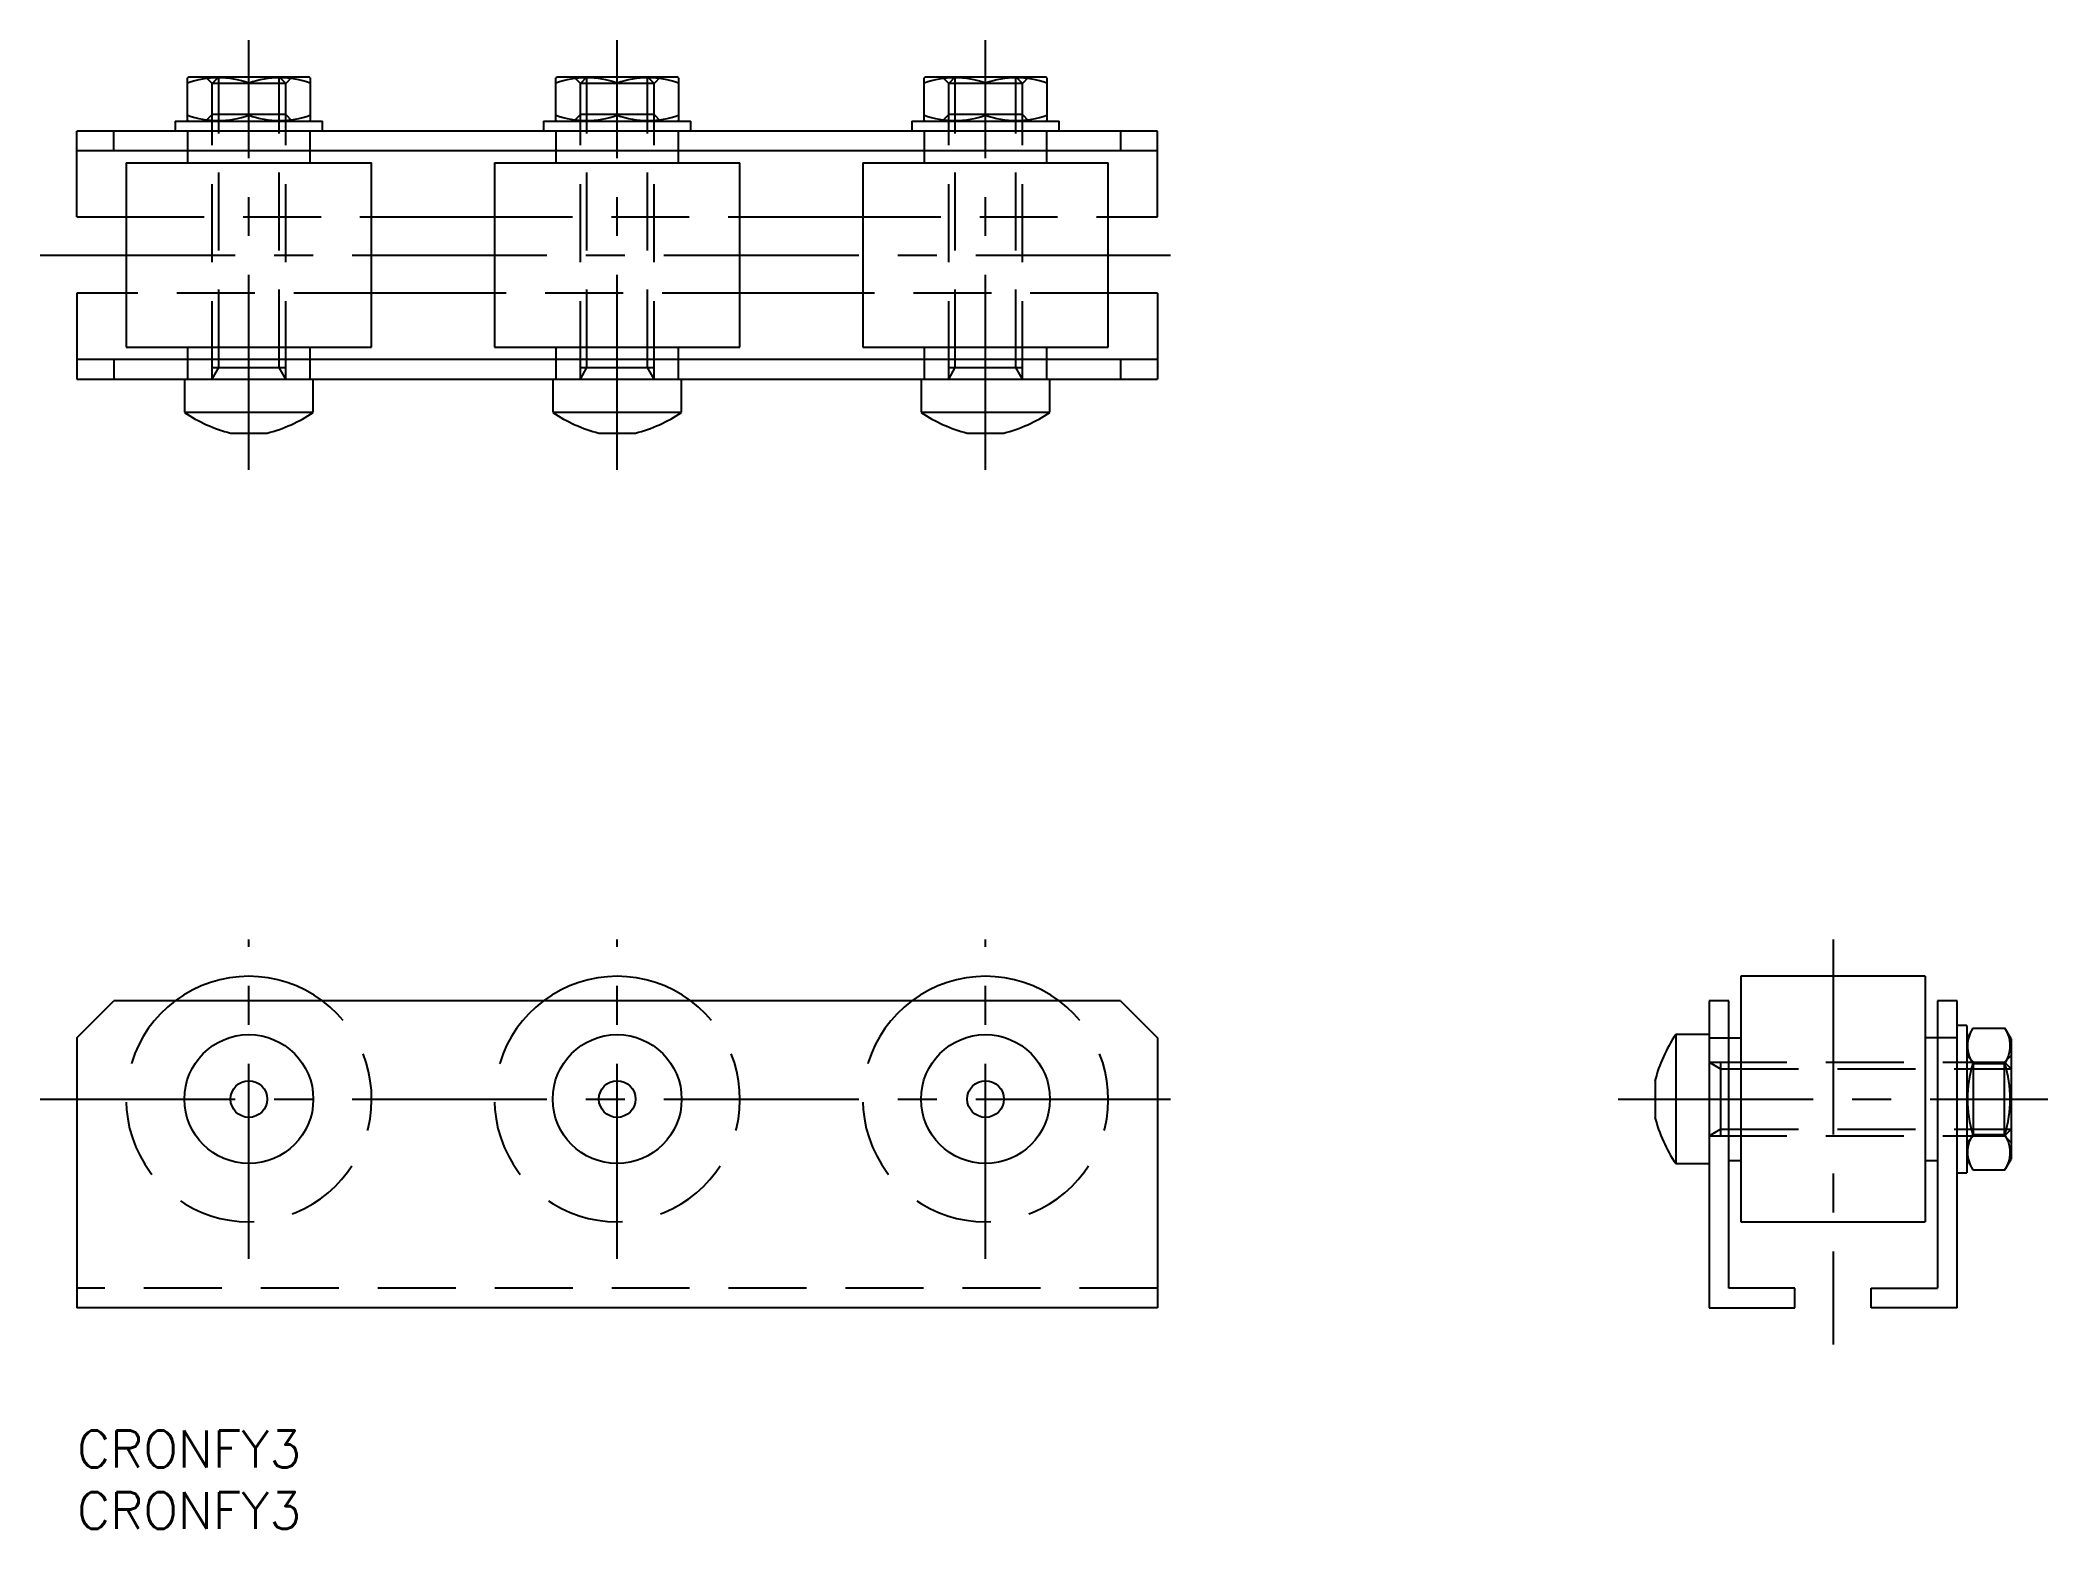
# Model space of a CAD drawing. Extents: x -3 to 161, y -8 to 113.
import ezdxf

# ---------------------------------------------------------------- set-up
doc = ezdxf.new("R2010")
doc.units = 0
doc.header["$LTSCALE"] = 0.5
doc.linetypes.add('CENTER', pattern=[50.8, 31.75, -6.35, 6.35, -6.35])
doc.linetypes.add('DASHED', pattern=[19.05, 12.7, -6.35])
for name, color, linetype in [('MSM_CENTER', 1, 'CENTER'), ('MSM_CONTINUOUS', 7, 'CONTINUOUS'), ('MSM_DASHED', 4, 'DASHED'), ('MSM_PART_NUMBER', 7, 'CONTINUOUS')]:
    doc.layers.add(name, color=color, linetype=linetype)
doc.styles.get("Standard").update_dxf_attribs({"font": 'txt.shx', "height": 3, "bigfont": 'bigfont.shx'})

# ---------------------------------------------------------------- blocks, each defined once
blk = doc.blocks.new('*U28')
at = {"layer": 'MSM_PART_NUMBER'}
blk.add_text('CRONFY3', height=3, dxfattribs=at).set_placement((0, -3))
blk = doc.blocks.new('*U29')
at = {"layer": 'MSM_PART_NUMBER'}
blk.add_text('CRONFY3', height=3, dxfattribs=at).set_placement((0, -8))

msp = doc.modelspace()

# ---------------------------------------------------------------- linework, layer by layer
at = {"layer": 'MSM_CENTER'}
for p, q in [((14, 78.24), (14, 113.24)), ((44, 78.24), (44, 113.24)), ((74, 78.24), (74, 113.24)), ((-3, 95.74), (91, 95.74)), ((14, 14), (14, 40)), ((44, 14), (44, 40)), ((74, 14), (74, 40)), ((143.03, 40), (143.03, 7)), ((-3, 27), (91, 27)), ((125.53, 27), (160.53, 27))]:
    msp.add_line(p, q, dxfattribs=at)
at = {"layer": 'MSM_CONTINUOUS'}
for p, q in [((9.1, 110.24), (9, 110.18)), ((9, 106.7), (9, 110.18)), ((9.1, 110.24), (18.9, 110.24)), ((14, 107.14), (14, 109.73)), ((19, 110.18), (18.9, 110.24)), ((19, 110.18), (19, 106.7)), ((39.1, 110.24), (39, 110.18)), ((39, 106.7), (39, 110.18)), ((39.1, 110.24), (48.9, 110.24)), ((44, 107.14), (44, 109.73)), ((49, 110.18), (48.9, 110.24)), ((49, 110.18), (49, 106.7)), ((69.1, 110.24), (69, 110.18)), ((69, 106.7), (69, 110.18)), ((69.1, 110.24), (78.9, 110.24)), ((74, 107.14), (74, 109.73)), ((79, 110.18), (78.9, 110.24)), ((79, 110.18), (79, 106.7)), ((8, 106.64), (8, 105.84)), ((8, 106.64), (20, 106.64)), ((9, 106.7), (9.1, 106.64)), ((18.9, 106.64), (19, 106.7)), ((20, 105.84), (20, 106.64)), ((38, 106.64), (38, 105.84)), ((38, 106.64), (50, 106.64)), ((39, 106.7), (39.1, 106.64)), ((48.9, 106.64), (49, 106.7)), ((50, 105.84), (50, 106.64)), ((68, 106.64), (68, 105.84)), ((68, 106.64), (80, 106.64)), ((69, 106.7), (69.1, 106.64)), ((78.9, 106.64), (79, 106.7)), ((80, 105.84), (80, 106.64)), ((0, 98.84), (0, 105.84)), ((88, 105.84), (0, 105.84)), ((3, 104.24), (3, 105.84)), ((85, 105.84), (85, 104.24)), ((88, 98.84), (88, 105.84)), ((0, 104.24), (88, 104.24)), ((4, 103.24), (4, 88.24)), ((4, 103.24), (24, 103.24)), ((9, 104.24), (9, 103.24)), ((19, 103.24), (19, 104.24)), ((24, 88.24), (24, 103.24)), ((34, 103.24), (34, 88.24)), ((34, 103.24), (54, 103.24)), ((39, 104.24), (39, 103.24)), ((49, 103.24), (49, 104.24)), ((54, 88.24), (54, 103.24)), ((64, 103.24), (64, 88.24)), ((64, 103.24), (84, 103.24)), ((69, 104.24), (69, 103.24)), ((79, 103.24), (79, 104.24)), ((84, 88.24), (84, 103.24)), ((0, 98.84), (4, 98.84)), ((24, 98.84), (34, 98.84)), ((54, 98.84), (64, 98.84)), ((84, 98.84), (88, 98.84)), ((0, 92.64), (0, 85.64)), ((4, 92.64), (0, 92.64)), ((34, 92.64), (24, 92.64)), ((64, 92.64), (54, 92.64)), ((88, 92.64), (84, 92.64)), ((88, 92.64), (88, 85.64)), ((88, 87.24), (0, 87.24)), ((3, 87.24), (3, 85.64)), ((4, 88.24), (24, 88.24)), ((9, 88.24), (9, 87.24)), ((19, 87.24), (19, 88.24)), ((34, 88.24), (54, 88.24)), ((39, 88.24), (39, 87.24)), ((49, 87.24), (49, 88.24)), ((64, 88.24), (84, 88.24)), ((69, 88.24), (69, 87.24)), ((79, 87.24), (79, 88.24)), ((85, 87.24), (85, 85.64)), ((0, 85.64), (88, 85.64)), ((8.75, 85.64), (8.75, 82.93)), ((19.25, 82.93), (19.25, 85.64)), ((38.75, 85.64), (38.75, 82.93)), ((49.25, 82.93), (49.25, 85.64)), ((68.75, 85.64), (68.75, 82.93)), ((79.25, 82.93), (79.25, 85.64)), ((8.75, 82.93), (19.25, 82.93)), ((38.75, 82.93), (49.25, 82.93)), ((68.75, 82.93), (79.25, 82.93)), ((12.51, 81.24), (15.49, 81.24)), ((42.51, 81.24), (45.49, 81.24)), ((72.51, 81.24), (75.49, 81.24)), ((135.53, 37), (135.53, 17)), ((150.53, 37), (135.53, 37)), ((150.53, 37), (150.53, 17)), ((0, 32), (3, 35)), ((85, 35), (3, 35)), ((85, 35), (88, 32)), ((134.53, 35), (132.93, 35)), ((132.93, 35), (132.93, 10)), ((134.53, 11.6), (134.53, 35)), ((151.53, 35), (151.53, 11.6)), ((153.13, 35), (151.53, 35)), ((153.13, 10), (153.13, 35)), ((153.93, 33), (153.13, 33)), ((153.93, 33), (153.93, 21)), ((154.43, 32.77), (153.93, 31.9)), ((154.43, 32.77), (157.02, 32.77)), ((157.53, 31.9), (157.02, 32.77)), ((0, 32), (0, 10)), ((88, 32), (88, 10)), ((130.22, 32.25), (130.22, 21.75)), ((132.93, 32.25), (130.22, 32.25)), ((132.93, 32), (135.53, 32)), ((153.13, 32), (150.53, 32)), ((157.53, 31.9), (157.53, 22.1)), ((154.43, 29.89), (157.02, 29.89)), ((128.53, 28.49), (128.53, 25.51)), ((154.43, 24.11), (157.02, 24.11)), ((130.22, 21.75), (132.93, 21.75)), ((134.53, 22), (135.53, 22)), ((150.53, 22), (151.53, 22)), ((153.93, 22.1), (154.43, 21.23)), ((157.02, 21.23), (157.53, 22.1)), ((153.13, 21), (153.93, 21)), ((154.43, 21.23), (157.02, 21.23)), ((135.53, 17), (150.53, 17)), ((139.93, 11.6), (134.53, 11.6)), ((139.93, 10), (139.93, 11.6)), ((146.13, 11.6), (151.53, 11.6)), ((146.13, 10), (146.13, 11.6)), ((88, 10), (0, 10)), ((132.93, 10), (139.93, 10)), ((153.13, 10), (146.13, 10))]:
    msp.add_line(p, q, dxfattribs=at)
for centre, radius in [((14, 27), 5.25), ((44, 27), 5.25), ((74, 27), 5.25), ((14, 27), 1.49), ((44, 27), 1.49), ((74, 27), 1.49)]:
    msp.add_circle(centre, radius, dxfattribs=at)
for centre, radius, start, end in [((11.5, 102.81), 7.37, 70.1592, 109.8408), ((16.5, 102.81), 7.37, 70.1592, 109.8408), ((41.5, 102.81), 7.37, 70.1592, 109.8408), ((46.5, 102.81), 7.37, 70.1592, 109.8408), ((71.5, 102.81), 7.37, 70.1592, 109.8408), ((76.5, 102.81), 7.37, 70.1592, 109.8408), ((11.5, 114.07), 7.37, 250.1592, 289.8408), ((16.5, 114.07), 7.37, 250.1592, 289.8408), ((41.5, 114.07), 7.37, 250.1592, 289.8408), ((46.5, 114.07), 7.37, 250.1592, 289.8408), ((71.5, 114.07), 7.37, 250.1592, 289.8408), ((76.5, 114.07), 7.37, 250.1592, 289.8408), ((15.54, 92.97), 12.12, 235.9445, 255.5214), ((12.46, 92.97), 12.12, 284.4786, 304.0555), ((45.54, 92.97), 12.12, 235.9445, 255.5214), ((42.46, 92.97), 12.12, 284.4786, 304.0555), ((75.54, 92.97), 12.12, 235.9445, 255.5214), ((72.46, 92.97), 12.12, 284.4786, 304.0555), ((14, 27), 10, 53.1301, 126.8699), ((44, 27), 10, 53.1301, 126.8699), ((74, 27), 10, 53.1301, 126.8699), ((140.26, 25.46), 12.12, 145.9445, 165.5214), ((156.54, 31.33), 2.56, 154.3574, 214.3573), ((154.91, 31.33), 2.56, 325.6427, 25.6426), ((163.59, 27), 9.61, 162.5124, 197.4876), ((147.86, 27), 9.61, 342.5124, 17.4876), ((140.26, 28.54), 12.12, 194.4786, 214.0555), ((156.54, 22.67), 2.56, 145.6427, 205.6426), ((154.91, 22.67), 2.56, 334.3574, 34.3573)]:
    msp.add_arc(centre, radius, start, end, dxfattribs=at)
at = {"layer": 'MSM_DASHED'}
for p, q in [((10.46, 110.24), (11, 109.7)), ((11.54, 110.24), (11, 109.7)), ((17, 109.7), (11, 109.7)), ((11, 85.64), (11, 109.7)), ((11.54, 86.58), (11.54, 110.24)), ((16.46, 110.24), (17, 109.7)), ((16.46, 86.58), (16.46, 110.24)), ((17.54, 110.24), (17, 109.7)), ((17, 85.64), (17, 109.7)), ((40.46, 110.24), (41, 109.7)), ((41.54, 110.24), (41, 109.7)), ((47, 109.7), (41, 109.7)), ((41, 85.64), (41, 109.7)), ((41.54, 86.58), (41.54, 110.24)), ((46.46, 110.24), (47, 109.7)), ((46.46, 86.58), (46.46, 110.24)), ((47.54, 110.24), (47, 109.7)), ((47, 85.64), (47, 109.7)), ((70.46, 110.24), (71, 109.7)), ((71.54, 110.24), (71, 109.7)), ((77, 109.7), (71, 109.7)), ((71, 85.64), (71, 109.7)), ((71.54, 86.58), (71.54, 110.24)), ((76.46, 110.24), (77, 109.7)), ((76.46, 86.58), (76.46, 110.24)), ((77.54, 110.24), (77, 109.7)), ((77, 85.64), (77, 109.7)), ((10.46, 106.64), (11, 107.18)), ((17, 107.18), (11, 107.18)), ((17.54, 106.64), (17, 107.18)), ((40.46, 106.64), (41, 107.18)), ((47, 107.18), (41, 107.18)), ((47.54, 106.64), (47, 107.18)), ((70.46, 106.64), (71, 107.18)), ((77, 107.18), (71, 107.18)), ((77.54, 106.64), (77, 107.18)), ((9, 105.84), (9, 104.24)), ((19, 104.24), (19, 105.84)), ((39, 105.84), (39, 104.24)), ((49, 104.24), (49, 105.84)), ((69, 105.84), (69, 104.24)), ((79, 104.24), (79, 105.84)), ((4, 98.84), (24, 98.84)), ((34, 98.84), (54, 98.84)), ((64, 98.84), (84, 98.84)), ((24, 92.64), (4, 92.64)), ((54, 92.64), (34, 92.64)), ((84, 92.64), (64, 92.64)), ((9, 87.24), (9, 85.64)), ((19, 85.64), (19, 87.24)), ((39, 87.24), (39, 85.64)), ((49, 85.64), (49, 87.24)), ((69, 87.24), (69, 85.64)), ((79, 85.64), (79, 87.24)), ((11, 86.58), (17, 86.58)), ((11, 85.64), (11.54, 86.58)), ((17, 85.64), (16.46, 86.58)), ((41, 86.58), (47, 86.58)), ((41, 85.64), (41.54, 86.58)), ((47, 85.64), (46.46, 86.58)), ((71, 86.58), (77, 86.58)), ((71, 85.64), (71.54, 86.58)), ((77, 85.64), (76.46, 86.58)), ((132.93, 30), (156.99, 30)), ((132.93, 30), (133.86, 29.46)), ((133.86, 30), (133.86, 24)), ((133.86, 29.46), (157.53, 29.46)), ((153.93, 30.54), (154.47, 30)), ((154.47, 24), (154.47, 30)), ((157.53, 30.54), (156.99, 30)), ((156.99, 24), (156.99, 30)), ((157.53, 29.46), (156.99, 30)), ((132.93, 24), (133.86, 24.54)), ((133.86, 24.54), (157.53, 24.54)), ((157.53, 24.54), (156.99, 24)), ((132.93, 24), (156.99, 24)), ((153.93, 23.46), (154.47, 24)), ((157.53, 23.46), (156.99, 24)), ((88, 11.6), (0, 11.6))]:
    msp.add_line(p, q, dxfattribs=at)
for centre in [(14, 27), (44, 27), (74, 27)]:
    msp.add_arc(centre, 10, 126.8699, 53.1301, dxfattribs=at)

# ---------------------------------------------------------------- block references
at = {"layer": 'MSM_CONTINUOUS'}
for name in ['*U28', '*U29']:
    msp.add_blockref(name, (0, 0), dxfattribs=at)

doc.saveas('drawing.dxf')
